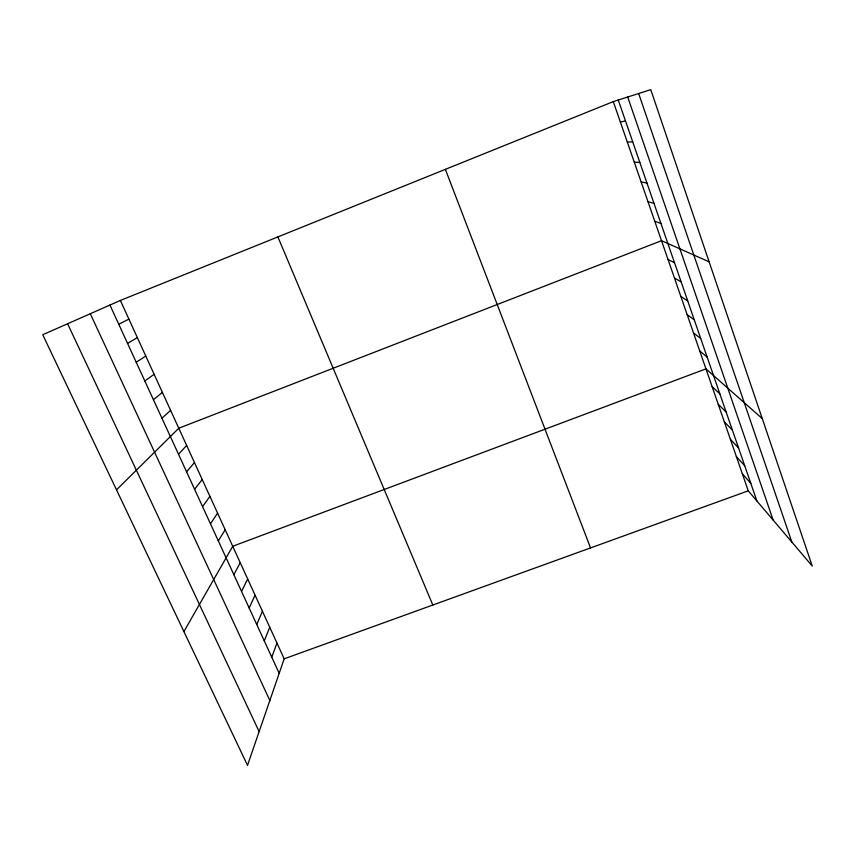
<?xml version="1.0" encoding="UTF-8"?>
<svg xmlns="http://www.w3.org/2000/svg" width="855" height="855" viewBox="0 0 855 855"><rect width="100%" height="100%" fill="white"/><g stroke="black" fill="none" stroke-linecap="round" stroke-linejoin="round"><path stroke-width="1.28" d="M120.373 300.447L284.181 658.831L247.512 765.353L42.75 334.743L120.373 300.447L613.281 101.617L650.762 89.647L812.25 566.042L748.253 490.823L613.281 101.617M271.762 657.174L276.977 643.067M264.281 640.908L269.731 627.207M256.757 624.524L262.432 611.229M249.168 608.023L255.079 595.155M241.538 591.414L247.683 578.974M233.853 574.688L240.234 562.676M183.911 631.578L232.731 546.27L705.963 368.868L762.265 418.587M218.314 540.884L225.186 529.747M210.469 523.794L217.587 513.118M202.56 506.598L209.935 496.37M194.598 489.274L202.229 479.516M186.582 471.821L194.459 462.534M178.503 454.251L186.647 445.444M116.515 489.862L178.781 428.227L661.514 240.693L709.126 261.833M161.937 418.18L170.615 410.368M153.43 399.68L162.397 392.381M144.858 381.041L154.114 374.266M136.234 362.253L145.767 356.011M127.534 343.336L137.366 337.629M118.77 324.269L128.902 319.107M284.181 658.831L748.253 490.823M620.324 121.944L625.518 121.015M627.324 142.112L632.721 141.834M634.26 162.129L639.861 162.493M641.154 181.997L646.946 182.991M647.994 201.705L653.979 203.319M654.77 221.274L660.958 223.497M668.001 259.407L674.552 262.806M674.435 277.982L681.168 281.947M680.837 296.418L687.741 300.949M687.185 314.726L694.26 319.802M693.49 332.905L700.726 338.527M699.743 350.945L707.16 357.101M712.13 386.663L719.867 393.866M718.264 404.319L726.152 412.046M724.345 421.868L732.393 430.086M730.384 439.288L738.581 447.999M736.379 456.581L744.737 465.793M742.343 473.755L750.84 483.449M67.609 323.756L259.129 731.602M90.299 313.732L269.838 700.502M109.942 305.064L279.19 673.345M277.886 236.91L432.822 605.019M445.38 169.343L590.538 547.916M618.261 100.024L756.899 500.987M627.698 97.01L773.144 520.075M638.664 93.516L791.848 542.059"/></g></svg>
